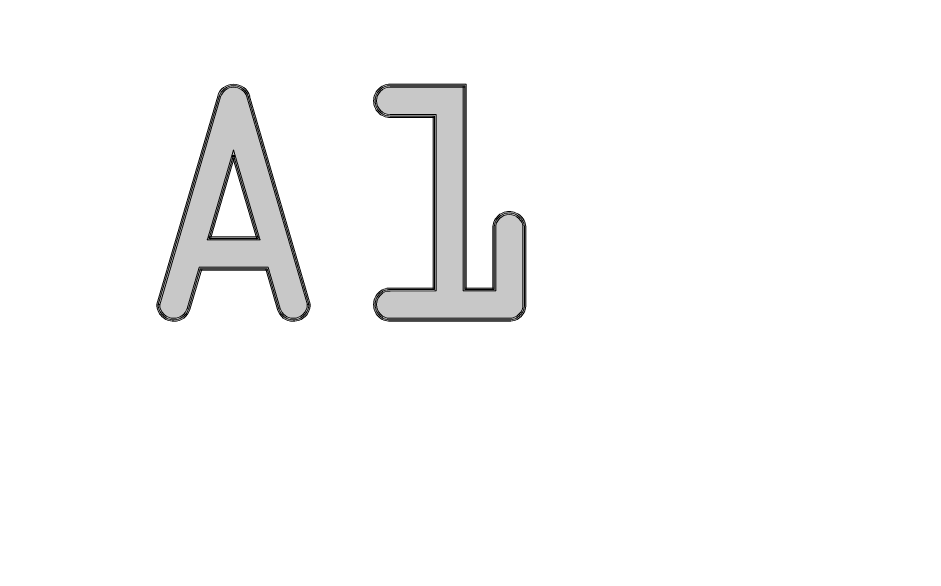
# Model space of a CAD drawing. Header units: inches. Extents: x 3.6 to 56.9, y 3.5 to 76.6.
# Drawn here: x 7.498 to 11.053, y 21.837 to 23.996 of the extents above; entities that cross this region are included whole.
import ezdxf

# ---------------------------------------------------------------- set-up
doc = ezdxf.new("R2010")
doc.units = ezdxf.units.IN
doc.header["$MEASUREMENT"] = 0
doc.layers.add('board', color=7, linetype='Continuous')
doc.layers.add('silk', color=7, linetype='Continuous')

msp = doc.modelspace()

# ---------------------------------------------------------------- hatches: boundary and pattern name
at = {"layer": 'silk', "true_color": 0xffffff}
h = msp.add_hatch(color=7, dxfattribs=at)
h.dxf.hatch_style = 2
edge = h.paths.add_edge_path()
edge.add_spline(control_points=[(8.9063, 22.8709), (8.9063, 22.8556), (8.9111, 22.8435), (8.9217, 22.8326), (8.9323, 22.8217), (8.944, 22.8167), (8.9593, 22.8167), (8.9593, 22.8167), (9.4272, 22.8167), (9.4272, 22.8167), (9.4425, 22.8167), (9.4545, 22.8217), (9.4655, 22.8327), (9.4765, 22.8436), (9.4814, 22.8556), (9.4814, 22.8709), (9.4814, 22.8709), (9.4814, 23.1703), (9.4814, 23.1703), (9.4814, 23.1856), (9.4765, 23.1976), (9.4655, 23.2085), (9.4545, 23.2195), (9.4425, 23.2245), (9.4272, 23.2245), (9.4119, 23.2245), (9.4002, 23.2195), (9.3896, 23.2086), (9.379, 23.1976), (9.3742, 23.1856), (9.3742, 23.1703), (9.3742, 23.1703), (9.3742, 22.9298), (9.3742, 22.9298), (9.3742, 22.9298), (9.3742, 22.924), (9.3742, 22.924), (9.3742, 22.924), (9.3683, 22.924), (9.3683, 22.924), (9.3683, 22.924), (9.2528, 22.924), (9.2528, 22.924), (9.2528, 22.924), (9.2469, 22.924), (9.2469, 22.924), (9.2469, 22.924), (9.2469, 22.9298), (9.2469, 22.9298), (9.2469, 22.9298), (9.2469, 23.7301), (9.2469, 23.7301), (9.2469, 23.7301), (9.2528, 23.7301), (9.2528, 23.7301), (9.2528, 23.7301), (9.2528, 23.7242), (9.2528, 23.7242), (9.2528, 23.7242), (8.9593, 23.7242), (8.9593, 23.7242), (8.944, 23.7242), (8.9323, 23.7192), (8.9217, 23.7083), (8.9111, 23.6973), (8.9063, 23.6857), (8.9063, 23.6712), (8.9063, 23.6558), (8.9111, 23.6438), (8.9217, 23.6328), (8.9323, 23.6219), (8.944, 23.6169), (8.9593, 23.6169), (8.9593, 23.6169), (9.1338, 23.6169), (9.1338, 23.6169), (9.1338, 23.6169), (9.1397, 23.6169), (9.1397, 23.6169), (9.1397, 23.6169), (9.1397, 23.6111), (9.1397, 23.6111), (9.1397, 23.6111), (9.1397, 22.9298), (9.1397, 22.9298), (9.1397, 22.9298), (9.1397, 22.924), (9.1397, 22.924), (9.1397, 22.924), (9.1338, 22.924), (9.1338, 22.924), (9.1338, 22.924), (8.9593, 22.9239), (8.9593, 22.9239), (8.944, 22.9239), (8.9323, 22.919), (8.9217, 22.9081), (8.9111, 22.8971), (8.9063, 22.8855), (8.9063, 22.8709)], knot_values=[0, 0, 0, 0, 1, 1, 1, 2, 2, 2, 3, 3, 3, 4, 4, 4, 5, 5, 5, 6, 6, 6, 7, 7, 7, 8, 8, 8, 9, 9, 9, 10, 10, 10, 11, 11, 11, 12, 12, 12, 13, 13, 13, 14, 14, 14, 15, 15, 15, 16, 16, 16, 17, 17, 17, 18, 18, 18, 19, 19, 19, 20, 20, 20, 21, 21, 21, 22, 22, 22, 23, 23, 23, 24, 24, 24, 25, 25, 25, 26, 26, 26, 27, 27, 27, 28, 28, 28, 29, 29, 29, 30, 30, 30, 31, 31, 31, 32, 32, 32, 33, 33, 33, 33], degree=3, periodic=1)
edge = h.paths.add_edge_path()
edge.add_spline(control_points=[(8.8945, 22.8709), (8.8945, 22.8878), (8.9011, 22.9037), (8.9133, 22.9163), (8.9255, 22.9289), (8.9416, 22.9357), (8.9593, 22.9357), (8.9593, 22.9357), (9.1338, 22.9357), (9.1338, 22.9357), (9.1338, 22.9357), (9.1338, 22.9298), (9.1338, 22.9298), (9.1338, 22.9298), (9.1279, 22.9298), (9.1279, 22.9298), (9.1279, 22.9298), (9.1279, 23.6111), (9.1279, 23.6111), (9.1279, 23.6111), (9.1338, 23.6111), (9.1338, 23.6111), (9.1338, 23.6111), (9.1338, 23.6052), (9.1338, 23.6052), (9.1338, 23.6052), (8.9593, 23.6052), (8.9593, 23.6052), (8.9416, 23.6052), (8.9255, 23.612), (8.9133, 23.6246), (8.9011, 23.6372), (8.8945, 23.6535), (8.8945, 23.6712), (8.8945, 23.688), (8.9011, 23.7039), (8.9133, 23.7165), (8.9255, 23.7292), (8.9416, 23.736), (8.9593, 23.736), (8.9593, 23.736), (9.2528, 23.736), (9.2528, 23.736), (9.2528, 23.736), (9.2587, 23.736), (9.2587, 23.736), (9.2587, 23.736), (9.2587, 23.7301), (9.2587, 23.7301), (9.2587, 23.7301), (9.2587, 22.9298), (9.2587, 22.9298), (9.2587, 22.9298), (9.2528, 22.9298), (9.2528, 22.9298), (9.2528, 22.9298), (9.2528, 22.9357), (9.2528, 22.9357), (9.2528, 22.9357), (9.3683, 22.9357), (9.3683, 22.9357), (9.3683, 22.9357), (9.3683, 22.9298), (9.3683, 22.9298), (9.3683, 22.9298), (9.3624, 22.9298), (9.3624, 22.9298), (9.3624, 22.9298), (9.3624, 23.1703), (9.3624, 23.1703), (9.3624, 23.1879), (9.369, 23.2042), (9.3812, 23.2168), (9.3934, 23.2294), (9.4095, 23.2363), (9.4272, 23.2363), (9.4449, 23.2363), (9.4612, 23.2295), (9.4738, 23.2169), (9.4864, 23.2043), (9.4932, 23.1879), (9.4932, 23.1703), (9.4932, 23.1703), (9.4932, 22.8709), (9.4932, 22.8709), (9.4932, 22.8532), (9.4864, 22.8369), (9.4738, 22.8243), (9.4612, 22.8117), (9.4449, 22.8049), (9.4272, 22.8049), (9.4272, 22.8049), (8.9593, 22.8049), (8.9593, 22.8049), (8.9416, 22.8049), (8.9255, 22.8117), (8.9133, 22.8244), (8.9011, 22.837), (8.8945, 22.8533), (8.8945, 22.8709)], knot_values=[0, 0, 0, 0, 1, 1, 1, 2, 2, 2, 3, 3, 3, 4, 4, 4, 5, 5, 5, 6, 6, 6, 7, 7, 7, 8, 8, 8, 9, 9, 9, 10, 10, 10, 11, 11, 11, 12, 12, 12, 13, 13, 13, 14, 14, 14, 15, 15, 15, 16, 16, 16, 17, 17, 17, 18, 18, 18, 19, 19, 19, 20, 20, 20, 21, 21, 21, 22, 22, 22, 23, 23, 23, 24, 24, 24, 25, 25, 25, 26, 26, 26, 27, 27, 27, 28, 28, 28, 29, 29, 29, 30, 30, 30, 31, 31, 31, 32, 32, 32, 33, 33, 33, 33], degree=3, periodic=1)
h.paths.add_polyline_path([(8.243, 23.1318), (8.3385, 23.4595), (8.3441, 23.4788), (8.3498, 23.4595), (8.4464, 23.1319), (8.4487, 23.1243), (8.4408, 23.1243), (8.2487, 23.1243), (8.2408, 23.1243)])
h.paths.add_polyline_path([(8.2487, 23.1361), (8.4408, 23.1361), (8.4408, 23.1302), (8.4351, 23.1285), (8.3385, 23.4562), (8.3441, 23.4578), (8.3498, 23.4562), (8.2543, 23.1285), (8.2487, 23.1302)])
edge = h.paths.add_edge_path()
edge.add_spline(control_points=[(8.0542, 22.8709), (8.0542, 22.8556), (8.0593, 22.8437), (8.0707, 22.8327), (8.082, 22.8217), (8.0943, 22.8167), (8.1096, 22.8167), (8.122, 22.8167), (8.1322, 22.82), (8.142, 22.8273), (8.1519, 22.8346), (8.1581, 22.8433), (8.1617, 22.855), (8.1617, 22.855), (8.1673, 22.8532), (8.1673, 22.8532), (8.1673, 22.8532), (8.1617, 22.8549), (8.1617, 22.8549), (8.1617, 22.8549), (8.2077, 23.0128), (8.2077, 23.0128), (8.2077, 23.0128), (8.2089, 23.0171), (8.2089, 23.0171), (8.2089, 23.0171), (8.2133, 23.0171), (8.2133, 23.0171), (8.2133, 23.0171), (8.4761, 23.0171), (8.4761, 23.0171), (8.4761, 23.0171), (8.4806, 23.0171), (8.4806, 23.0171), (8.4806, 23.0171), (8.4818, 23.0128), (8.4818, 23.0128), (8.4818, 23.0128), (8.5278, 22.8549), (8.5278, 22.8549), (8.5278, 22.8549), (8.5221, 22.8532), (8.5221, 22.8532), (8.5221, 22.8532), (8.5277, 22.855), (8.5277, 22.855), (8.5314, 22.8433), (8.5374, 22.8346), (8.5469, 22.8273), (8.5563, 22.82), (8.5663, 22.8167), (8.5787, 22.8167), (8.594, 22.8167), (8.6062, 22.8217), (8.6176, 22.8327), (8.6289, 22.8437), (8.6341, 22.8556), (8.6341, 22.8709), (8.6341, 22.8709), (8.6399, 22.8709), (8.6399, 22.8709), (8.6399, 22.8709), (8.6343, 22.8693), (8.6343, 22.8693), (8.6343, 22.8693), (8.3962, 23.686), (8.3962, 23.686), (8.3962, 23.686), (8.3962, 23.6861), (8.3962, 23.6861), (8.3962, 23.6861), (8.3962, 23.6862), (8.3962, 23.6862), (8.3933, 23.6978), (8.3874, 23.7062), (8.3772, 23.7135), (8.367, 23.7208), (8.3566, 23.7242), (8.3441, 23.7242), (8.3317, 23.7242), (8.3218, 23.7209), (8.3124, 23.7136), (8.3029, 23.7063), (8.2968, 23.6976), (8.2932, 23.6859), (8.2932, 23.6859), (8.2876, 23.6877), (8.2876, 23.6877), (8.2876, 23.6877), (8.2932, 23.686), (8.2932, 23.686), (8.2932, 23.686), (8.054, 22.8693), (8.054, 22.8693), (8.054, 22.8693), (8.0483, 22.8709), (8.0483, 22.8709), (8.0483, 22.8709), (8.0542, 22.8709), (8.0542, 22.8709)], knot_values=[0, 0, 0, 0, 1, 1, 1, 2, 2, 2, 3, 3, 3, 4, 4, 4, 5, 5, 5, 6, 6, 6, 7, 7, 7, 8, 8, 8, 9, 9, 9, 10, 10, 10, 11, 11, 11, 12, 12, 12, 13, 13, 13, 14, 14, 14, 15, 15, 15, 16, 16, 16, 17, 17, 17, 18, 18, 18, 19, 19, 19, 20, 20, 20, 21, 21, 21, 22, 22, 22, 23, 23, 23, 24, 24, 24, 25, 25, 25, 26, 26, 26, 27, 27, 27, 28, 28, 28, 29, 29, 29, 30, 30, 30, 31, 31, 31, 32, 32, 32, 33, 33, 33, 33], degree=3, periodic=1)
edge = h.paths.add_edge_path()
edge.add_spline(control_points=[(8.0427, 22.8726), (8.0427, 22.8726), (8.2819, 23.6893), (8.2819, 23.6893), (8.2819, 23.6893), (8.2819, 23.6894), (8.2819, 23.6894), (8.2819, 23.6894), (8.2819, 23.6894), (8.2819, 23.6894), (8.2861, 23.7028), (8.2942, 23.7146), (8.3052, 23.723), (8.3162, 23.7314), (8.3298, 23.736), (8.3441, 23.736), (8.3584, 23.736), (8.3723, 23.7315), (8.3841, 23.7231), (8.3959, 23.7146), (8.4042, 23.7027), (8.4076, 23.6891), (8.4076, 23.6891), (8.4019, 23.6877), (8.4019, 23.6877), (8.4019, 23.6877), (8.4075, 23.6893), (8.4075, 23.6893), (8.4075, 23.6893), (8.6456, 22.8726), (8.6456, 22.8726), (8.6456, 22.8726), (8.6458, 22.8718), (8.6458, 22.8718), (8.6458, 22.8718), (8.6458, 22.8709), (8.6458, 22.8709), (8.6458, 22.8532), (8.6388, 22.8369), (8.6258, 22.8243), (8.6128, 22.8117), (8.5963, 22.8049), (8.5787, 22.8049), (8.5644, 22.8049), (8.5507, 22.8095), (8.5397, 22.8179), (8.5288, 22.8263), (8.5207, 22.838), (8.5165, 22.8515), (8.5165, 22.8515), (8.5165, 22.8515), (8.5165, 22.8515), (8.5165, 22.8515), (8.5164, 22.8516), (8.5164, 22.8516), (8.5164, 22.8516), (8.4705, 23.0095), (8.4705, 23.0095), (8.4705, 23.0095), (8.4761, 23.0112), (8.4761, 23.0112), (8.4761, 23.0112), (8.4761, 23.0053), (8.4761, 23.0053), (8.4761, 23.0053), (8.2133, 23.0053), (8.2133, 23.0053), (8.2133, 23.0053), (8.2133, 23.0112), (8.2133, 23.0112), (8.2133, 23.0112), (8.219, 23.0095), (8.219, 23.0095), (8.219, 23.0095), (8.173, 22.8516), (8.173, 22.8516), (8.173, 22.8516), (8.173, 22.8515), (8.173, 22.8515), (8.173, 22.8515), (8.173, 22.8515), (8.173, 22.8515), (8.1688, 22.838), (8.1604, 22.8263), (8.149, 22.8179), (8.1377, 22.8094), (8.1239, 22.8049), (8.1096, 22.8049), (8.0919, 22.8049), (8.0755, 22.8117), (8.0625, 22.8243), (8.0495, 22.8369), (8.0424, 22.8532), (8.0424, 22.8709), (8.0424, 22.8709), (8.0424, 22.8718), (8.0424, 22.8718), (8.0424, 22.8718), (8.0427, 22.8726), (8.0427, 22.8726)], knot_values=[0, 0, 0, 0, 1, 1, 1, 2, 2, 2, 3, 3, 3, 4, 4, 4, 5, 5, 5, 6, 6, 6, 7, 7, 7, 8, 8, 8, 9, 9, 9, 10, 10, 10, 11, 11, 11, 12, 12, 12, 13, 13, 13, 14, 14, 14, 15, 15, 15, 16, 16, 16, 17, 17, 17, 18, 18, 18, 19, 19, 19, 20, 20, 20, 21, 21, 21, 22, 22, 22, 23, 23, 23, 24, 24, 24, 25, 25, 25, 26, 26, 26, 27, 27, 27, 28, 28, 28, 29, 29, 29, 30, 30, 30, 31, 31, 31, 32, 32, 32, 33, 33, 33, 33], degree=3, periodic=1)
h = msp.add_hatch(color=7, dxfattribs=at)
h.dxf.hatch_style = 2
edge = h.paths.add_edge_path()
edge.add_spline(control_points=[(8.9004, 22.8709), (8.9004, 22.8866), (8.9061, 22.9004), (8.9175, 22.9122), (8.9289, 22.9239), (8.9428, 22.9298), (8.9593, 22.9298), (8.9593, 22.9298), (9.1338, 22.9298), (9.1338, 22.9298), (9.1338, 22.9298), (9.1338, 23.6111), (9.1338, 23.6111), (9.1338, 23.6111), (8.9593, 23.6111), (8.9593, 23.6111), (8.9428, 23.6111), (8.9289, 23.6169), (8.9175, 23.6287), (8.9061, 23.6405), (8.9004, 23.6547), (8.9004, 23.6712), (8.9004, 23.6869), (8.9061, 23.7006), (8.9175, 23.7124), (8.9289, 23.7242), (8.9428, 23.7301), (8.9593, 23.7301), (8.9593, 23.7301), (9.2528, 23.7301), (9.2528, 23.7301), (9.2528, 23.7301), (9.2528, 22.9298), (9.2528, 22.9298), (9.2528, 22.9298), (9.3683, 22.9298), (9.3683, 22.9298), (9.3683, 22.9298), (9.3683, 23.1703), (9.3683, 23.1703), (9.3683, 23.1868), (9.374, 23.2009), (9.3854, 23.2127), (9.3968, 23.2245), (9.4107, 23.2304), (9.4272, 23.2304), (9.4437, 23.2304), (9.4579, 23.2245), (9.4697, 23.2127), (9.4814, 23.2009), (9.4873, 23.1868), (9.4873, 23.1703), (9.4873, 23.1703), (9.4873, 22.8709), (9.4873, 22.8709), (9.4873, 22.8544), (9.4814, 22.8403), (9.4697, 22.8285), (9.4579, 22.8167), (9.4437, 22.8108), (9.4272, 22.8108), (9.4272, 22.8108), (8.9593, 22.8108), (8.9593, 22.8108), (8.9428, 22.8108), (8.9289, 22.8167), (8.9175, 22.8285), (8.9061, 22.8403), (8.9004, 22.8544), (8.9004, 22.8709)], knot_values=[0, 0, 0, 0, 1, 1, 1, 2, 2, 2, 3, 3, 3, 4, 4, 4, 5, 5, 5, 6, 6, 6, 7, 7, 7, 8, 8, 8, 9, 9, 9, 10, 10, 10, 11, 11, 11, 12, 12, 12, 13, 13, 13, 14, 14, 14, 15, 15, 15, 16, 16, 16, 17, 17, 17, 18, 18, 18, 19, 19, 19, 20, 20, 20, 21, 21, 21, 22, 22, 22, 23, 23, 23, 23], degree=3, periodic=1)
h.paths.add_polyline_path([(8.2487, 23.1302), (8.4408, 23.1302), (8.3441, 23.4578)])
edge = h.paths.add_edge_path()
edge.add_spline(control_points=[(8.0483, 22.8709), (8.0483, 22.8709), (8.2876, 23.6877), (8.2876, 23.6877), (8.2915, 23.7002), (8.2986, 23.7104), (8.3088, 23.7183), (8.319, 23.7262), (8.3308, 23.7301), (8.3441, 23.7301), (8.3575, 23.7301), (8.3697, 23.7262), (8.3807, 23.7183), (8.3917, 23.7104), (8.3987, 23.7002), (8.4019, 23.6877), (8.4019, 23.6877), (8.6399, 22.8709), (8.6399, 22.8709), (8.6399, 22.8544), (8.6339, 22.8403), (8.6217, 22.8285), (8.6095, 22.8167), (8.5952, 22.8108), (8.5787, 22.8108), (8.5653, 22.8108), (8.5535, 22.8147), (8.5433, 22.8226), (8.5331, 22.8305), (8.526, 22.8407), (8.5221, 22.8532), (8.5221, 22.8532), (8.4761, 23.0112), (8.4761, 23.0112), (8.4761, 23.0112), (8.2133, 23.0112), (8.2133, 23.0112), (8.2133, 23.0112), (8.1673, 22.8532), (8.1673, 22.8532), (8.1634, 22.8407), (8.1561, 22.8305), (8.1455, 22.8226), (8.1349, 22.8147), (8.123, 22.8108), (8.1096, 22.8108), (8.0931, 22.8108), (8.0788, 22.8167), (8.0666, 22.8285), (8.0544, 22.8403), (8.0483, 22.8544), (8.0483, 22.8709)], knot_values=[0, 0, 0, 0, 1, 1, 1, 2, 2, 2, 3, 3, 3, 4, 4, 4, 5, 5, 5, 6, 6, 6, 7, 7, 7, 8, 8, 8, 9, 9, 9, 10, 10, 10, 11, 11, 11, 12, 12, 12, 13, 13, 13, 14, 14, 14, 15, 15, 15, 16, 16, 16, 17, 17, 17, 17], degree=3, periodic=1)

# ---------------------------------------------------------------- linework, layer by layer
at = {"layer": 'board', "color": 7, "lineweight": 20, "true_color": 0xffffff}
msp.add_open_spline([(56.8521, 12.1646), (56.8521, 12.1646), (55.3337, 10.6434), (55.3337, 10.6434), (55.3337, 10.6434), (43.9474, 10.6434), (43.9474, 10.6434), (43.9474, 10.6434), (41.4173, 8.1094), (41.4173, 8.1094), (41.4173, 8.1094), (8.7761, 8.1094), (8.7761, 8.1094), (8.7761, 8.1094), (6.246, 10.6434), (6.246, 10.6434), (6.246, 10.6434), (4.7111, 10.6434), (4.7111, 10.6434), (4.2186, 10.5873), (3.7727, 10.9401), (3.7148, 11.4312), (3.7074, 11.4979), (3.7074, 11.5709), (3.7148, 11.6404), (3.7148, 11.6404), (3.7148, 75.5088), (3.7148, 75.5088), (3.6569, 76.0016), (4.0097, 76.4482), (4.5011, 76.5061), (4.5706, 76.5142), (4.6408, 76.5142), (4.7114, 76.5061), (4.7114, 76.5061), (55.8558, 76.5061), (55.8558, 76.5061), (56.3487, 76.5636), (56.7949, 76.2104), (56.8521, 75.7176), (56.8602, 75.6481), (56.8602, 75.5779), (56.8521, 75.5088), (56.8521, 75.5088), (56.8521, 12.1646), (56.8521, 12.1646)], degree=3, knots=[0, 0, 0, 0, 1, 1, 1, 2, 2, 2, 3, 3, 3, 4, 4, 4, 5, 5, 5, 6, 6, 6, 7, 7, 7, 8, 8, 8, 9, 9, 9, 10, 10, 10, 11, 11, 11, 12, 12, 12, 13, 13, 13, 14, 14, 14, 15, 15, 15, 15], dxfattribs=at)
at = {"layer": 'silk', "lineweight": 0}
for points in [[(8.243, 23.1318), (8.3385, 23.4595), (8.3441, 23.4788), (8.3498, 23.4595), (8.4464, 23.1319), (8.4487, 23.1243), (8.4408, 23.1243), (8.2487, 23.1243), (8.2408, 23.1243), (8.243, 23.1318)], [(8.2487, 23.1302), (8.4408, 23.1302), (8.3441, 23.4578), (8.2487, 23.1302)], [(8.2487, 23.1361), (8.4408, 23.1361), (8.4408, 23.1302), (8.4351, 23.1285), (8.3385, 23.4562), (8.3441, 23.4578), (8.3498, 23.4562), (8.2543, 23.1285), (8.2487, 23.1302), (8.2487, 23.1361)]]:
    msp.add_lwpolyline(points, dxfattribs=at)
for points, knots in [([(8.0427, 22.8726), (8.0427, 22.8726), (8.2819, 23.6893), (8.2819, 23.6893), (8.2819, 23.6893), (8.2819, 23.6894), (8.2819, 23.6894), (8.2819, 23.6894), (8.2819, 23.6894), (8.2819, 23.6894), (8.2861, 23.7028), (8.2942, 23.7146), (8.3052, 23.723), (8.3162, 23.7314), (8.3298, 23.736), (8.3441, 23.736), (8.3584, 23.736), (8.3723, 23.7315), (8.3841, 23.7231), (8.3959, 23.7146), (8.4042, 23.7027), (8.4076, 23.6891), (8.4076, 23.6891), (8.4019, 23.6877), (8.4019, 23.6877), (8.4019, 23.6877), (8.4075, 23.6893), (8.4075, 23.6893), (8.4075, 23.6893), (8.6456, 22.8726), (8.6456, 22.8726), (8.6456, 22.8726), (8.6458, 22.8718), (8.6458, 22.8718), (8.6458, 22.8718), (8.6458, 22.8709), (8.6458, 22.8709), (8.6458, 22.8532), (8.6388, 22.8369), (8.6258, 22.8243), (8.6128, 22.8117), (8.5963, 22.8049), (8.5787, 22.8049), (8.5644, 22.8049), (8.5507, 22.8095), (8.5397, 22.8179), (8.5288, 22.8263), (8.5207, 22.838), (8.5165, 22.8515), (8.5165, 22.8515), (8.5165, 22.8515), (8.5165, 22.8515), (8.5165, 22.8515), (8.5164, 22.8516), (8.5164, 22.8516), (8.5164, 22.8516), (8.4705, 23.0095), (8.4705, 23.0095), (8.4705, 23.0095), (8.4761, 23.0112), (8.4761, 23.0112), (8.4761, 23.0112), (8.4761, 23.0053), (8.4761, 23.0053), (8.4761, 23.0053), (8.2133, 23.0053), (8.2133, 23.0053), (8.2133, 23.0053), (8.2133, 23.0112), (8.2133, 23.0112), (8.2133, 23.0112), (8.219, 23.0095), (8.219, 23.0095), (8.219, 23.0095), (8.173, 22.8516), (8.173, 22.8516), (8.173, 22.8516), (8.173, 22.8515), (8.173, 22.8515), (8.173, 22.8515), (8.173, 22.8515), (8.173, 22.8515), (8.1688, 22.838), (8.1604, 22.8263), (8.149, 22.8179), (8.1377, 22.8094), (8.1239, 22.8049), (8.1096, 22.8049), (8.0919, 22.8049), (8.0755, 22.8117), (8.0625, 22.8243), (8.0495, 22.8369), (8.0424, 22.8532), (8.0424, 22.8709), (8.0424, 22.8709), (8.0424, 22.8718), (8.0424, 22.8718), (8.0424, 22.8718), (8.0427, 22.8726), (8.0427, 22.8726)], [0, 0, 0, 0, 1, 1, 1, 2, 2, 2, 3, 3, 3, 4, 4, 4, 5, 5, 5, 6, 6, 6, 7, 7, 7, 8, 8, 8, 9, 9, 9, 10, 10, 10, 11, 11, 11, 12, 12, 12, 13, 13, 13, 14, 14, 14, 15, 15, 15, 16, 16, 16, 17, 17, 17, 18, 18, 18, 19, 19, 19, 20, 20, 20, 21, 21, 21, 22, 22, 22, 23, 23, 23, 24, 24, 24, 25, 25, 25, 26, 26, 26, 27, 27, 27, 28, 28, 28, 29, 29, 29, 30, 30, 30, 31, 31, 31, 32, 32, 32, 33, 33, 33, 33]), ([(8.0483, 22.8709), (8.0483, 22.8709), (8.2876, 23.6877), (8.2876, 23.6877), (8.2915, 23.7002), (8.2986, 23.7104), (8.3088, 23.7183), (8.319, 23.7262), (8.3308, 23.7301), (8.3441, 23.7301), (8.3575, 23.7301), (8.3697, 23.7262), (8.3807, 23.7183), (8.3917, 23.7104), (8.3987, 23.7002), (8.4019, 23.6877), (8.4019, 23.6877), (8.6399, 22.8709), (8.6399, 22.8709), (8.6399, 22.8544), (8.6339, 22.8403), (8.6217, 22.8285), (8.6095, 22.8167), (8.5952, 22.8108), (8.5787, 22.8108), (8.5653, 22.8108), (8.5535, 22.8147), (8.5433, 22.8226), (8.5331, 22.8305), (8.526, 22.8407), (8.5221, 22.8532), (8.5221, 22.8532), (8.4761, 23.0112), (8.4761, 23.0112), (8.4761, 23.0112), (8.2133, 23.0112), (8.2133, 23.0112), (8.2133, 23.0112), (8.1673, 22.8532), (8.1673, 22.8532), (8.1634, 22.8407), (8.1561, 22.8305), (8.1455, 22.8226), (8.1349, 22.8147), (8.123, 22.8108), (8.1096, 22.8108), (8.0931, 22.8108), (8.0788, 22.8167), (8.0666, 22.8285), (8.0544, 22.8403), (8.0483, 22.8544), (8.0483, 22.8709)], [0, 0, 0, 0, 1, 1, 1, 2, 2, 2, 3, 3, 3, 4, 4, 4, 5, 5, 5, 6, 6, 6, 7, 7, 7, 8, 8, 8, 9, 9, 9, 10, 10, 10, 11, 11, 11, 12, 12, 12, 13, 13, 13, 14, 14, 14, 15, 15, 15, 16, 16, 16, 17, 17, 17, 17]), ([(8.0542, 22.8709), (8.0542, 22.8556), (8.0593, 22.8437), (8.0707, 22.8327), (8.082, 22.8217), (8.0943, 22.8167), (8.1096, 22.8167), (8.122, 22.8167), (8.1322, 22.82), (8.142, 22.8273), (8.1519, 22.8346), (8.1581, 22.8433), (8.1617, 22.855), (8.1617, 22.855), (8.1673, 22.8532), (8.1673, 22.8532), (8.1673, 22.8532), (8.1617, 22.8549), (8.1617, 22.8549), (8.1617, 22.8549), (8.2077, 23.0128), (8.2077, 23.0128), (8.2077, 23.0128), (8.2089, 23.0171), (8.2089, 23.0171), (8.2089, 23.0171), (8.2133, 23.0171), (8.2133, 23.0171), (8.2133, 23.0171), (8.4761, 23.0171), (8.4761, 23.0171), (8.4761, 23.0171), (8.4806, 23.0171), (8.4806, 23.0171), (8.4806, 23.0171), (8.4818, 23.0128), (8.4818, 23.0128), (8.4818, 23.0128), (8.5278, 22.8549), (8.5278, 22.8549), (8.5278, 22.8549), (8.5221, 22.8532), (8.5221, 22.8532), (8.5221, 22.8532), (8.5277, 22.855), (8.5277, 22.855), (8.5314, 22.8433), (8.5374, 22.8346), (8.5469, 22.8273), (8.5563, 22.82), (8.5663, 22.8167), (8.5787, 22.8167), (8.594, 22.8167), (8.6062, 22.8217), (8.6176, 22.8327), (8.6289, 22.8437), (8.6341, 22.8556), (8.6341, 22.8709), (8.6341, 22.8709), (8.6399, 22.8709), (8.6399, 22.8709), (8.6399, 22.8709), (8.6343, 22.8693), (8.6343, 22.8693), (8.6343, 22.8693), (8.3962, 23.686), (8.3962, 23.686), (8.3962, 23.686), (8.3962, 23.6861), (8.3962, 23.6861), (8.3962, 23.6861), (8.3962, 23.6862), (8.3962, 23.6862), (8.3933, 23.6978), (8.3874, 23.7062), (8.3772, 23.7135), (8.367, 23.7208), (8.3566, 23.7242), (8.3441, 23.7242), (8.3317, 23.7242), (8.3218, 23.7209), (8.3124, 23.7136), (8.3029, 23.7063), (8.2968, 23.6976), (8.2932, 23.6859), (8.2932, 23.6859), (8.2876, 23.6877), (8.2876, 23.6877), (8.2876, 23.6877), (8.2932, 23.686), (8.2932, 23.686), (8.2932, 23.686), (8.054, 22.8693), (8.054, 22.8693), (8.054, 22.8693), (8.0483, 22.8709), (8.0483, 22.8709), (8.0483, 22.8709), (8.0542, 22.8709), (8.0542, 22.8709)], [0, 0, 0, 0, 1, 1, 1, 2, 2, 2, 3, 3, 3, 4, 4, 4, 5, 5, 5, 6, 6, 6, 7, 7, 7, 8, 8, 8, 9, 9, 9, 10, 10, 10, 11, 11, 11, 12, 12, 12, 13, 13, 13, 14, 14, 14, 15, 15, 15, 16, 16, 16, 17, 17, 17, 18, 18, 18, 19, 19, 19, 20, 20, 20, 21, 21, 21, 22, 22, 22, 23, 23, 23, 24, 24, 24, 25, 25, 25, 26, 26, 26, 27, 27, 27, 28, 28, 28, 29, 29, 29, 30, 30, 30, 31, 31, 31, 32, 32, 32, 33, 33, 33, 33]), ([(8.8945, 22.8709), (8.8945, 22.8878), (8.9011, 22.9037), (8.9133, 22.9163), (8.9255, 22.9289), (8.9416, 22.9357), (8.9593, 22.9357), (8.9593, 22.9357), (9.1338, 22.9357), (9.1338, 22.9357), (9.1338, 22.9357), (9.1338, 22.9298), (9.1338, 22.9298), (9.1338, 22.9298), (9.1279, 22.9298), (9.1279, 22.9298), (9.1279, 22.9298), (9.1279, 23.6111), (9.1279, 23.6111), (9.1279, 23.6111), (9.1338, 23.6111), (9.1338, 23.6111), (9.1338, 23.6111), (9.1338, 23.6052), (9.1338, 23.6052), (9.1338, 23.6052), (8.9593, 23.6052), (8.9593, 23.6052), (8.9416, 23.6052), (8.9255, 23.612), (8.9133, 23.6246), (8.9011, 23.6372), (8.8945, 23.6535), (8.8945, 23.6712), (8.8945, 23.688), (8.9011, 23.7039), (8.9133, 23.7165), (8.9255, 23.7292), (8.9416, 23.736), (8.9593, 23.736), (8.9593, 23.736), (9.2528, 23.736), (9.2528, 23.736), (9.2528, 23.736), (9.2587, 23.736), (9.2587, 23.736), (9.2587, 23.736), (9.2587, 23.7301), (9.2587, 23.7301), (9.2587, 23.7301), (9.2587, 22.9298), (9.2587, 22.9298), (9.2587, 22.9298), (9.2528, 22.9298), (9.2528, 22.9298), (9.2528, 22.9298), (9.2528, 22.9357), (9.2528, 22.9357), (9.2528, 22.9357), (9.3683, 22.9357), (9.3683, 22.9357), (9.3683, 22.9357), (9.3683, 22.9298), (9.3683, 22.9298), (9.3683, 22.9298), (9.3624, 22.9298), (9.3624, 22.9298), (9.3624, 22.9298), (9.3624, 23.1703), (9.3624, 23.1703), (9.3624, 23.1879), (9.369, 23.2042), (9.3812, 23.2168), (9.3934, 23.2294), (9.4095, 23.2363), (9.4272, 23.2363), (9.4449, 23.2363), (9.4612, 23.2295), (9.4738, 23.2169), (9.4864, 23.2043), (9.4932, 23.1879), (9.4932, 23.1703), (9.4932, 23.1703), (9.4932, 22.8709), (9.4932, 22.8709), (9.4932, 22.8532), (9.4864, 22.8369), (9.4738, 22.8243), (9.4612, 22.8117), (9.4449, 22.8049), (9.4272, 22.8049), (9.4272, 22.8049), (8.9593, 22.8049), (8.9593, 22.8049), (8.9416, 22.8049), (8.9255, 22.8117), (8.9133, 22.8244), (8.9011, 22.837), (8.8945, 22.8533), (8.8945, 22.8709)], [0, 0, 0, 0, 1, 1, 1, 2, 2, 2, 3, 3, 3, 4, 4, 4, 5, 5, 5, 6, 6, 6, 7, 7, 7, 8, 8, 8, 9, 9, 9, 10, 10, 10, 11, 11, 11, 12, 12, 12, 13, 13, 13, 14, 14, 14, 15, 15, 15, 16, 16, 16, 17, 17, 17, 18, 18, 18, 19, 19, 19, 20, 20, 20, 21, 21, 21, 22, 22, 22, 23, 23, 23, 24, 24, 24, 25, 25, 25, 26, 26, 26, 27, 27, 27, 28, 28, 28, 29, 29, 29, 30, 30, 30, 31, 31, 31, 32, 32, 32, 33, 33, 33, 33]), ([(8.9004, 22.8709), (8.9004, 22.8866), (8.9061, 22.9004), (8.9175, 22.9122), (8.9289, 22.9239), (8.9428, 22.9298), (8.9593, 22.9298), (8.9593, 22.9298), (9.1338, 22.9298), (9.1338, 22.9298), (9.1338, 22.9298), (9.1338, 23.6111), (9.1338, 23.6111), (9.1338, 23.6111), (8.9593, 23.6111), (8.9593, 23.6111), (8.9428, 23.6111), (8.9289, 23.6169), (8.9175, 23.6287), (8.9061, 23.6405), (8.9004, 23.6547), (8.9004, 23.6712), (8.9004, 23.6869), (8.9061, 23.7006), (8.9175, 23.7124), (8.9289, 23.7242), (8.9428, 23.7301), (8.9593, 23.7301), (8.9593, 23.7301), (9.2528, 23.7301), (9.2528, 23.7301), (9.2528, 23.7301), (9.2528, 22.9298), (9.2528, 22.9298), (9.2528, 22.9298), (9.3683, 22.9298), (9.3683, 22.9298), (9.3683, 22.9298), (9.3683, 23.1703), (9.3683, 23.1703), (9.3683, 23.1868), (9.374, 23.2009), (9.3854, 23.2127), (9.3968, 23.2245), (9.4107, 23.2304), (9.4272, 23.2304), (9.4437, 23.2304), (9.4579, 23.2245), (9.4697, 23.2127), (9.4814, 23.2009), (9.4873, 23.1868), (9.4873, 23.1703), (9.4873, 23.1703), (9.4873, 22.8709), (9.4873, 22.8709), (9.4873, 22.8544), (9.4814, 22.8403), (9.4697, 22.8285), (9.4579, 22.8167), (9.4437, 22.8108), (9.4272, 22.8108), (9.4272, 22.8108), (8.9593, 22.8108), (8.9593, 22.8108), (8.9428, 22.8108), (8.9289, 22.8167), (8.9175, 22.8285), (8.9061, 22.8403), (8.9004, 22.8544), (8.9004, 22.8709)], [0, 0, 0, 0, 1, 1, 1, 2, 2, 2, 3, 3, 3, 4, 4, 4, 5, 5, 5, 6, 6, 6, 7, 7, 7, 8, 8, 8, 9, 9, 9, 10, 10, 10, 11, 11, 11, 12, 12, 12, 13, 13, 13, 14, 14, 14, 15, 15, 15, 16, 16, 16, 17, 17, 17, 18, 18, 18, 19, 19, 19, 20, 20, 20, 21, 21, 21, 22, 22, 22, 23, 23, 23, 23]), ([(8.9063, 22.8709), (8.9063, 22.8556), (8.9111, 22.8435), (8.9217, 22.8326), (8.9323, 22.8217), (8.944, 22.8167), (8.9593, 22.8167), (8.9593, 22.8167), (9.4272, 22.8167), (9.4272, 22.8167), (9.4425, 22.8167), (9.4545, 22.8217), (9.4655, 22.8327), (9.4765, 22.8436), (9.4814, 22.8556), (9.4814, 22.8709), (9.4814, 22.8709), (9.4814, 23.1703), (9.4814, 23.1703), (9.4814, 23.1856), (9.4765, 23.1976), (9.4655, 23.2085), (9.4545, 23.2195), (9.4425, 23.2245), (9.4272, 23.2245), (9.4119, 23.2245), (9.4002, 23.2195), (9.3896, 23.2086), (9.379, 23.1976), (9.3742, 23.1856), (9.3742, 23.1703), (9.3742, 23.1703), (9.3742, 22.9298), (9.3742, 22.9298), (9.3742, 22.9298), (9.3742, 22.924), (9.3742, 22.924), (9.3742, 22.924), (9.3683, 22.924), (9.3683, 22.924), (9.3683, 22.924), (9.2528, 22.924), (9.2528, 22.924), (9.2528, 22.924), (9.2469, 22.924), (9.2469, 22.924), (9.2469, 22.924), (9.2469, 22.9298), (9.2469, 22.9298), (9.2469, 22.9298), (9.2469, 23.7301), (9.2469, 23.7301), (9.2469, 23.7301), (9.2528, 23.7301), (9.2528, 23.7301), (9.2528, 23.7301), (9.2528, 23.7242), (9.2528, 23.7242), (9.2528, 23.7242), (8.9593, 23.7242), (8.9593, 23.7242), (8.944, 23.7242), (8.9323, 23.7192), (8.9217, 23.7083), (8.9111, 23.6973), (8.9063, 23.6857), (8.9063, 23.6712), (8.9063, 23.6558), (8.9111, 23.6438), (8.9217, 23.6328), (8.9323, 23.6219), (8.944, 23.6169), (8.9593, 23.6169), (8.9593, 23.6169), (9.1338, 23.6169), (9.1338, 23.6169), (9.1338, 23.6169), (9.1397, 23.6169), (9.1397, 23.6169), (9.1397, 23.6169), (9.1397, 23.6111), (9.1397, 23.6111), (9.1397, 23.6111), (9.1397, 22.9298), (9.1397, 22.9298), (9.1397, 22.9298), (9.1397, 22.924), (9.1397, 22.924), (9.1397, 22.924), (9.1338, 22.924), (9.1338, 22.924), (9.1338, 22.924), (8.9593, 22.9239), (8.9593, 22.9239), (8.944, 22.9239), (8.9323, 22.919), (8.9217, 22.9081), (8.9111, 22.8971), (8.9063, 22.8855), (8.9063, 22.8709)], [0, 0, 0, 0, 1, 1, 1, 2, 2, 2, 3, 3, 3, 4, 4, 4, 5, 5, 5, 6, 6, 6, 7, 7, 7, 8, 8, 8, 9, 9, 9, 10, 10, 10, 11, 11, 11, 12, 12, 12, 13, 13, 13, 14, 14, 14, 15, 15, 15, 16, 16, 16, 17, 17, 17, 18, 18, 18, 19, 19, 19, 20, 20, 20, 21, 21, 21, 22, 22, 22, 23, 23, 23, 24, 24, 24, 25, 25, 25, 26, 26, 26, 27, 27, 27, 28, 28, 28, 29, 29, 29, 30, 30, 30, 31, 31, 31, 32, 32, 32, 33, 33, 33, 33])]:
    msp.add_open_spline(points, degree=3, knots=knots, dxfattribs=at)

doc.saveas('drawing.dxf')
